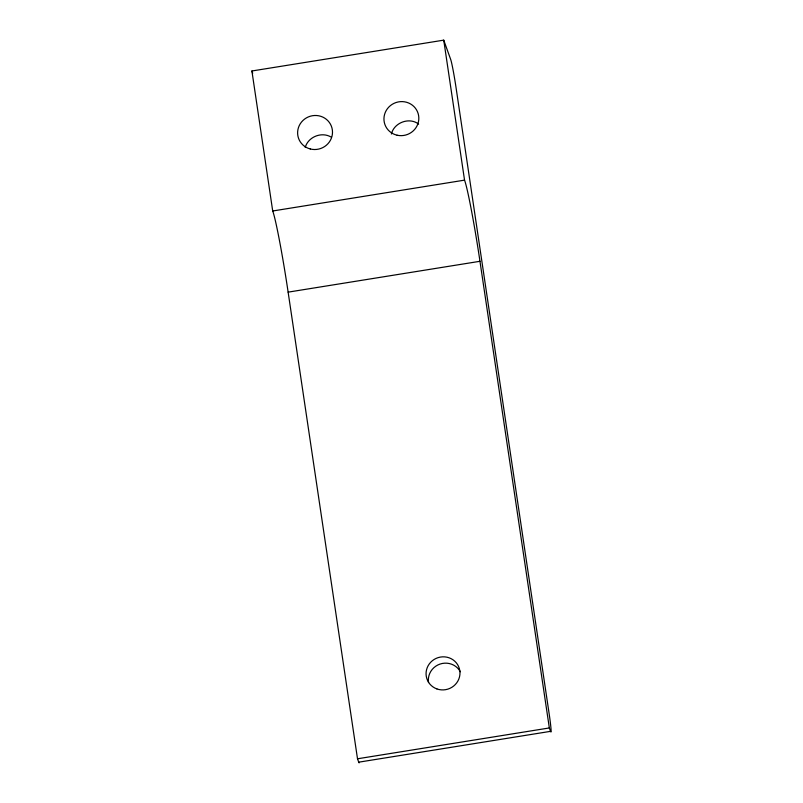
<?xml version="1.0" encoding="UTF-8"?>
<svg xmlns="http://www.w3.org/2000/svg" width="803" height="803" viewBox="0 0 803 803"><rect width="100%" height="100%" fill="white"/><g stroke="black" fill="none" stroke-linecap="round" stroke-linejoin="round"><path stroke-width="1.2" d="M391.392 134.001C394.092 122.588 409.289 116.837 418.634 124.104M305.22 147.421C308.171 136.861 321.491 131.491 330.956 136.982M251.901 70.985L443.738 40.15L450.654 59.362A24.311 1.144 80.9 0 1 456.154 88.35L549.132 713.656A24.311 1.144 80.9 0 1 550.567 731.342L358.73 762.177L357.506 758.785L288.126 292.141A68.084 3.212 80.9 0 0 272.709 210.988L251.901 70.985L252.714 73.254M272.709 210.988L464.546 180.143A68.084 3.212 80.9 0 1 479.963 261.296L549.342 727.95L550.567 731.342M288.126 292.141L479.963 261.296M357.506 758.785L549.342 727.95M443.738 40.15L464.546 180.143M359.262 762.318A24.311 1.144 80.9 0 1 358.73 762.177M428.541 682.57A17.024 16.492 -19.8 0 1 439.994 664.081A17.024 16.492 -19.8 0 1 460.33 671.74M397.114 135.215A17.505 16.963 -19.8 0 0 418.172 113.655A17.505 16.963 -19.8 0 0 388.873 107.01A17.505 16.963 -19.8 0 0 397.114 135.215M310.269 148.967A17.505 16.963 -19.8 0 0 331.98 128.038A17.505 16.963 -19.8 0 0 302.922 120.51A17.505 16.963 -19.8 0 0 310.269 148.967M436.892 688.924A17.024 16.492 -19.8 0 0 459.778 670.495A17.024 16.492 -19.8 0 0 432.385 660.688A17.024 16.492 -19.8 0 0 436.892 688.924"/></g></svg>
